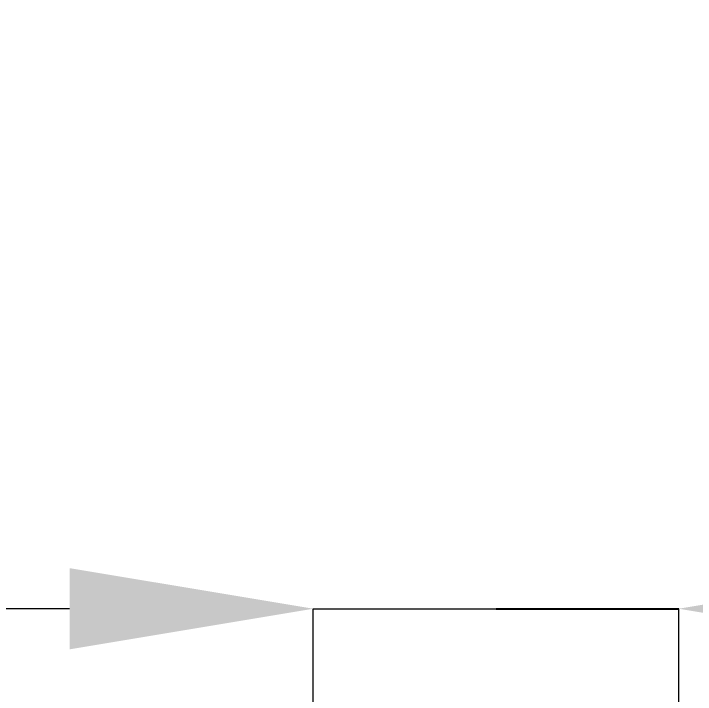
# Model space of a CAD drawing. Extents: x 0 to 395, y 0 to 289.
# Drawn here: x 106.73 to 117.93, y 192.33 to 203.51 of the extents above; entities that cross this region are included whole.
import ezdxf

# ---------------------------------------------------------------- set-up
doc = ezdxf.new("R2010")
doc.units = 0
doc.header["$LTSCALE"] = 10
doc.header["$MEASUREMENT"] = 0
doc.header["$PDMODE"] = 3
doc.header["$PDSIZE"] = -10
doc.layers.get('0').update_dxf_attribs({"linetype": 'CONTINUOUS'})
doc.layers.get('DEFPOINTS').update_dxf_attribs({"linetype": 'CONTINUOUS'})
doc.styles.add('Daelim Dimension', font='')
doc.styles.get('Daelim Dimension').set_extended_font_data('나눔고딕')
doc.dimstyles.new('DEFAULT', dxfattribs={"dimscale": 2, "dimtxt": 2, "dimasz": 2, "dimexe": 0, "dimexo": 2, "dimgap": 1, "dimtad": 1, "dimdec": 0, "dimzin": 9, "dimdsep": 46, "dimtxsty": 'Daelim Dimension', "dimcen": 0.5, "dimclrd": 5, "dimclre": 5, "dimclrt": 256, "dimadec": 1, "dimazin": 0, "dimtfac": 1, "dimtdec": 0, "dimtix": 1, "dimtmove": 0, "dimatfit": 3, "dimfxl": 1, "dimtolj": 1, "dimtzin": 1, "dimlwd": 9, "dimlwe": 9, "dimarcsym": 0})

# ---------------------------------------------------------------- blocks, each defined once
blk = doc.blocks.new('*D6')
at = {"color": 5, "linetype": 'ByBlock', "lineweight": 9, "ltscale": 0.5, "transparency": 16777216}
for p, q in [((107.653, 193.74), (103.653, 193.74)), ((111.653, 185.938), (111.653, 193.74)), ((111.653, 193.74), (117.653, 193.74)), ((117.653, 185.938), (117.653, 193.74)), ((121.653, 193.74), (157.694, 193.74))]:
    blk.add_line(p, q, dxfattribs=at)
at = {"color": 5, "ltscale": 0.5, "transparency": 16777216}
for points in [[(107.653, 194.406), (107.653, 193.073), (111.653, 193.74)], [(121.653, 194.406), (121.653, 193.073), (117.653, 193.74)]]:
    blk.add_solid(points, dxfattribs=at)
at = {"layer": 'DEFPOINTS', "color": 0, "ltscale": 0.5, "transparency": 16777216}
for p in [(117.653, 193.74), (111.653, 181.938), (117.653, 181.938)]:
    blk.add_point(p, dxfattribs=at)
at = {"color": 7, "ltscale": 0.5, "transparency": 16777216, "insert": (150.282, 199.572), "char_height": 6, "attachment_point": 5, "style": 'Daelim Dimension'}
blk.add_mtext('\\A1;%%C6', dxfattribs=at)

msp = doc.modelspace()

# ---------------------------------------------------------------- linework, layer by layer
at = {"color": 0}
msp.add_line((114.653, 193.74), (117.653, 193.74), dxfattribs=at)

# ---------------------------------------------------------------- dimensions: what is measured, and where the dimension line sits
at = {"color": 5, "ltscale": 0.5}
dim = msp.add_linear_dim(base=(117.653, 193.74), p1=(111.653, 181.938), p2=(117.653, 181.938), text='%%C6', dimstyle='DEFAULT', override={"dimtxt": 3, "dimclrd": 5, "dimclre": 5, "dimclrt": 7, "dimfxl": 1.25, "dimarcsym": 1}, dxfattribs=at)
dim.commit()
dim.dimension.update_dxf_attribs({"geometry": '*D6', "text_midpoint": (150.282, 193.74), "dimtype": 128})

doc.saveas('drawing.dxf')
